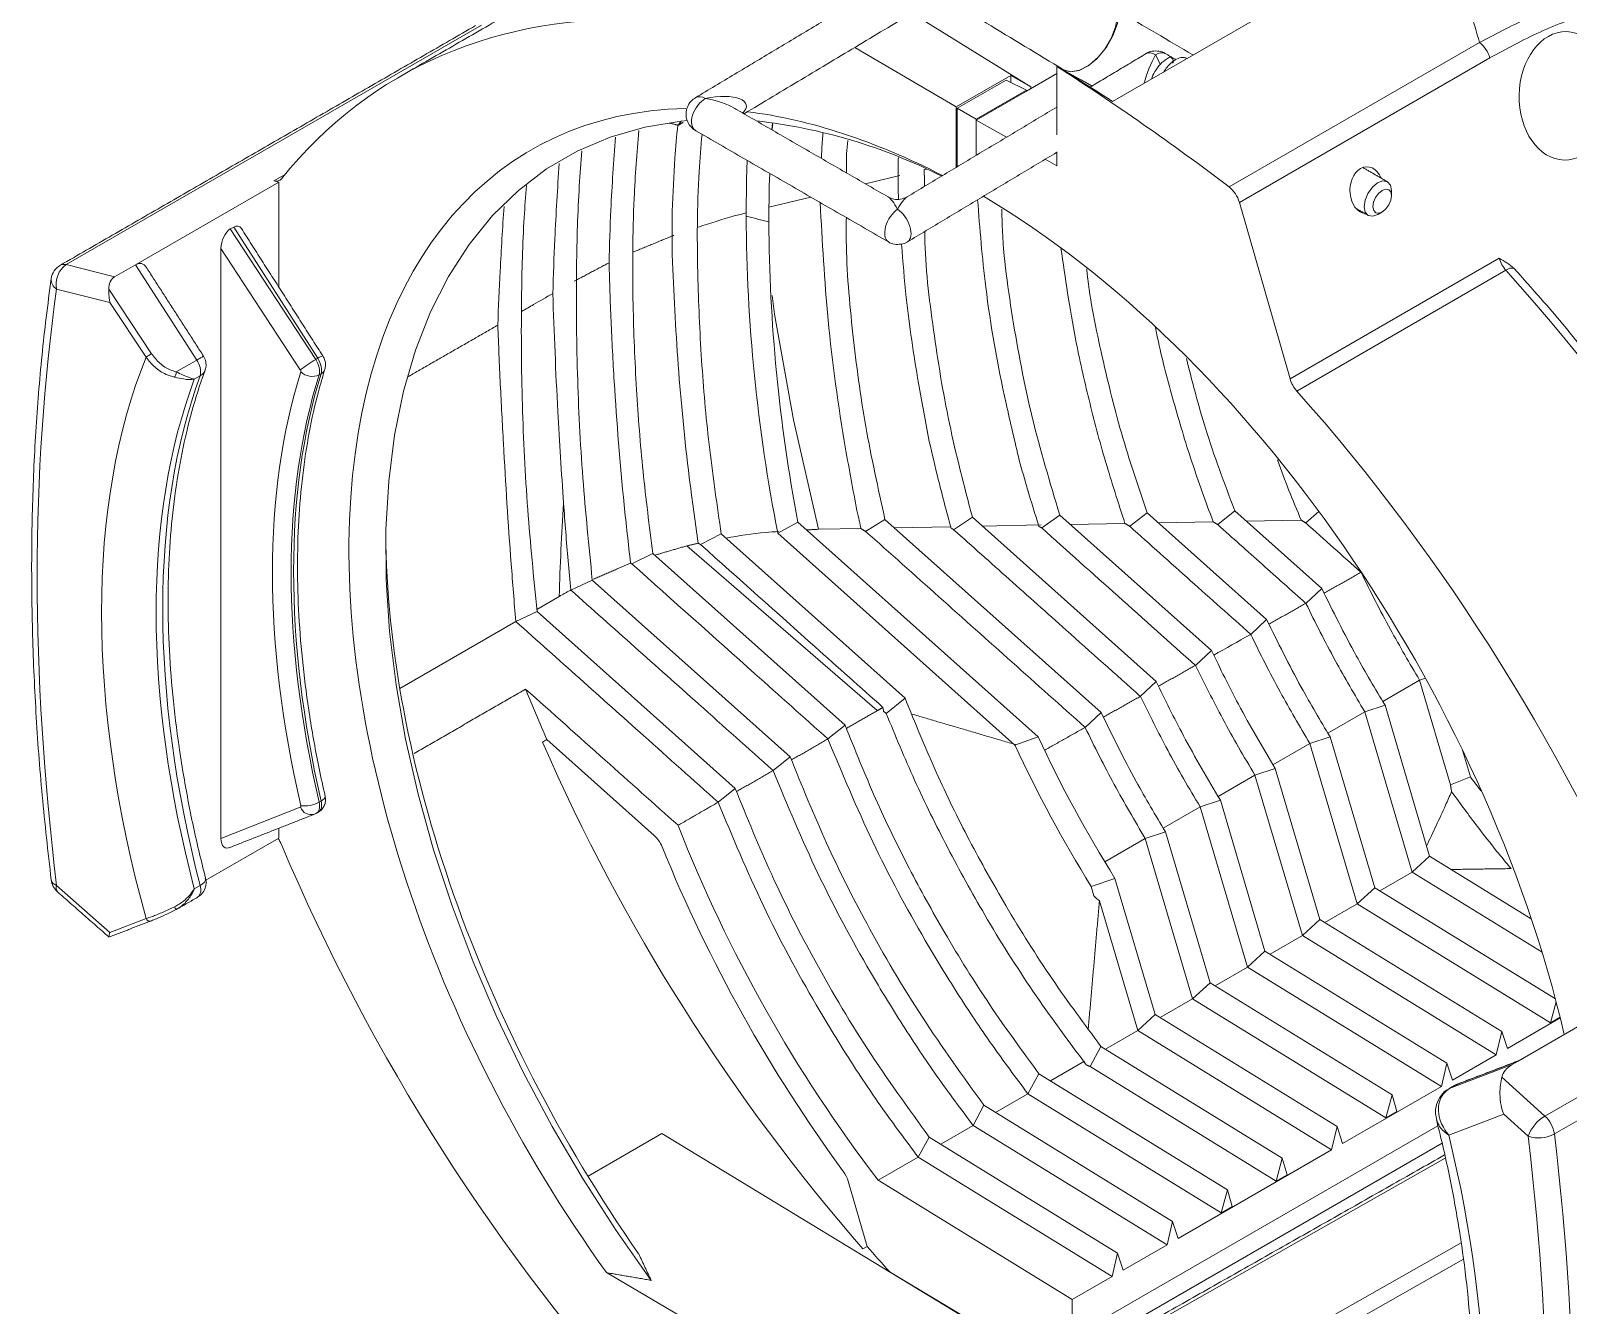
# Model space of a CAD drawing. Extents: x 12.1 to 108.7, y 1 to 80.4.
# Drawn here: x 65.773 to 70.726, y 56.999 to 61.106 of the extents above; entities that cross this region are included whole.
import ezdxf

# ---------------------------------------------------------------- set-up
doc = ezdxf.new("R2010")
doc.units = 0
doc.header["$MEASUREMENT"] = 0
doc.linetypes.add('SLD-Solid', pattern=[0])
doc.layers.add('OBJECT', color=7, linetype='CONTINUOUS')

msp = doc.modelspace()

# ---------------------------------------------------------------- linework, layer by layer
at = {"layer": 'OBJECT', "linetype": 'SLD-Solid', "lineweight": 15}
for p, q in [((70.0472, 61.3339), (69.258, 60.8783)), ((67.2248, 61.1244), (65.8872, 60.3523)), ((68.611, 61.1623), (68.995, 60.9248)), ((68.7546, 60.8609), (68.4281, 61.0526)), ((70.4401, 61.0682), (69.6336, 60.6026)), ((69.0785, 60.7703), (69.0785, 60.991)), ((69.0983, 60.9794), (69.0978, 60.9792)), ((69.1, 60.9802), (69.0985, 60.9793)), ((70.4733, 61.0189), (69.6665, 60.5531)), ((68.7546, 60.8609), (68.9302, 60.9622)), ((68.7574, 60.8561), (68.915, 60.9471)), ((68.915, 60.9471), (68.9809, 60.9142)), ((68.9302, 60.9622), (68.9302, 60.9395)), ((68.995, 60.9248), (68.9302, 60.9622)), ((69.0785, 60.968), (68.9809, 60.9116)), ((68.995, 60.9198), (68.995, 60.9248)), ((68.8188, 60.8207), (68.9809, 60.9142)), ((68.9809, 60.9116), (68.8188, 60.8181)), ((68.9809, 60.9142), (68.9809, 60.9116)), ((68.7546, 60.8609), (68.7546, 60.6661)), ((68.7574, 60.8561), (68.8188, 60.8207)), ((68.7574, 60.6677), (68.7574, 60.8561)), ((67.8679, 60.8147), (67.8584, 60.8014)), ((68.1625, 60.8096), (68.1608, 60.7864)), ((68.8188, 60.8181), (68.8188, 60.8207)), ((68.8188, 60.7045), (68.8188, 60.8181)), ((68.8188, 60.8181), (68.9162, 60.7629)), ((69.0411, 60.692), (69.0785, 60.6708)), ((69.0785, 60.6708), (69.0785, 60.7162)), ((66.5559, 60.6223), (66.5922, 60.6433)), ((68.4618, 60.6127), (68.5731, 60.6395)), ((68.6514, 60.6584), (68.6594, 60.6604)), ((66.1101, 60.3516), (66.572, 60.6182)), ((66.572, 60.6182), (66.5559, 60.6223)), ((66.572, 60.2801), (66.572, 60.6182)), ((68.151, 60.5376), (68.2855, 60.5701)), ((69.8298, 59.984), (69.6665, 60.5531)), ((66.4159, 60.4673), (66.4269, 60.4736)), ((66.4159, 60.4673), (66.6911, 60.0469)), ((66.6973, 60.0504), (66.4269, 60.4736)), ((66.3857, 60.4043), (66.3857, 58.5031)), ((66.6414, 60.0136), (66.3857, 60.4043)), ((65.8872, 60.3523), (66.0428, 60.3128)), ((66.0428, 60.3128), (66.1101, 60.3516)), ((66.3077, 60.0448), (66.1101, 60.3516)), ((69.8298, 59.984), (70.5034, 60.3729)), ((70.5251, 60.334), (69.8513, 59.9451)), ((66.0281, 60.2302), (65.8564, 60.2738)), ((66.0246, 60.2734), (66.1618, 60.0654)), ((66.1445, 60.0537), (66.0281, 60.2302)), ((66.3077, 60.0448), (66.2415, 60.0066)), ((66.6911, 60.0469), (66.6973, 60.0504)), ((66.3185, 59.9936), (66.2999, 59.9828)), ((66.3185, 59.9936), (66.3185, 59.9936)), ((66.7022, 59.9972), (66.7083, 60.0008)), ((68.746, 59.4982), (68.8062, 59.5381)), ((69.3986, 59.0089), (68.8062, 59.5381)), ((69.0296, 59.5037), (69.0877, 59.5453)), ((69.5763, 59.1089), (69.0877, 59.5453)), ((69.3696, 59.5523), (69.3132, 59.509)), ((69.3696, 59.5523), (69.7541, 59.2088)), ((69.6516, 59.5591), (69.5968, 59.5144)), ((69.6516, 59.5591), (69.9319, 59.3087)), ((69.9228, 59.5564), (69.8804, 59.5198)), ((67.9972, 59.4844), (67.931, 59.4501)), ((67.9972, 59.4844), (68.5893, 58.9552)), ((68.244, 59.5229), (68.1794, 59.4873)), ((68.1794, 59.4873), (68.9434, 58.8043)), ((68.244, 59.5229), (69.0183, 58.8308)), ((68.3104, 59.4996), (68.4496, 59.5022)), ((68.5247, 59.5308), (68.4624, 59.4928)), ((68.5247, 59.5308), (69.2209, 58.9088)), ((68.5544, 59.5042), (68.7363, 59.5077)), ((68.838, 59.5096), (69.0281, 59.5133)), ((69.1216, 59.515), (69.2978, 59.5184)), ((69.4052, 59.5204), (69.5817, 59.5238)), ((69.6888, 59.5258), (69.8655, 59.5292)), ((68.5001, 58.9151), (67.886, 59.4461)), ((67.7767, 59.4218), (67.7092, 59.3883)), ((67.7767, 59.4218), (68.3962, 58.8681)), ((67.5133, 59.3035), (67.5819, 59.3359)), ((68.2194, 58.7663), (67.5819, 59.3359)), ((70.0591, 59.3612), (70.0585, 59.3607)), ((70.0585, 59.3607), (70.0585, 59.3607)), ((69.9319, 59.3087), (69.8807, 59.2608)), ((67.4035, 59.2415), (67.4753, 59.283)), ((66.9618, 58.9866), (67.3354, 59.2023)), ((67.3355, 59.2025), (67.4041, 59.2348)), ((68.0425, 58.6644), (67.4041, 59.2348)), ((69.7541, 59.2088), (69.7029, 59.1609)), ((69.5251, 59.061), (69.5763, 59.1089)), ((69.3473, 58.9611), (69.3986, 59.0089)), ((70.2469, 59.0133), (70.1282, 58.9448)), ((70.2657, 59.0192), (70.2469, 59.0132)), ((70.3466, 58.676), (70.2469, 59.0132)), ((68.5893, 58.9552), (68.5287, 58.9063)), ((68.5204, 58.9136), (68.5287, 58.9063)), ((69.2209, 58.9088), (69.1696, 58.8609)), ((70.0701, 58.9113), (69.9514, 58.8427)), ((70.1355, 58.9322), (70.0702, 58.9111)), ((70.2229, 58.3946), (70.0702, 58.9111)), ((70.1355, 58.9322), (70.279, 58.4465)), ((68.3962, 58.8681), (68.3409, 58.8239)), ((69.1695, 58.8611), (69.1696, 58.8609)), ((67.4354, 58.8217), (67.4216, 58.8138)), ((67.7816, 58.5124), (67.4354, 58.8217)), ((69.0183, 58.8308), (68.9434, 58.8043)), ((69.8934, 58.8092), (69.7747, 58.7407)), ((69.9587, 58.8301), (69.8934, 58.8091)), ((70.0461, 58.2925), (69.8934, 58.8091)), ((69.9587, 58.8301), (70.1023, 58.3445)), ((68.1641, 58.7221), (68.2194, 58.7663)), ((70.385, 58.7879), (70.4104, 58.7021)), ((69.7167, 58.7072), (69.5979, 58.6387)), ((69.7819, 58.7281), (69.7167, 58.7071)), ((69.8694, 58.1905), (69.7167, 58.7071)), ((69.9255, 58.2424), (69.7819, 58.7281)), ((70.4104, 58.7021), (70.3466, 58.676)), ((67.9871, 58.6201), (68.0425, 58.6644)), ((66.3857, 58.5031), (66.6414, 58.6037)), ((66.7022, 58.62), (66.7083, 58.6236)), ((69.5399, 58.6051), (69.4211, 58.5366)), ((69.6051, 58.626), (69.5399, 58.605)), ((69.6926, 58.0884), (69.5399, 58.605)), ((69.7487, 58.1404), (69.6051, 58.626)), ((66.6911, 58.5832), (66.6873, 58.5813)), ((66.337, 58.3686), (66.572, 58.5043)), ((66.572, 58.5043), (66.572, 58.536)), ((69.363, 58.5031), (69.2327, 58.4278)), ((69.4284, 58.524), (69.3631, 58.5029)), ((69.5158, 57.9864), (69.3631, 58.5029)), ((69.4284, 58.524), (69.5719, 58.0383)), ((70.279, 58.4465), (70.2229, 58.3946)), ((70.279, 58.4465), (70.6067, 58.2446)), ((70.2229, 58.3946), (70.1186, 58.3344)), ((70.6413, 58.1368), (70.2229, 58.3946)), ((65.8564, 58.3519), (66.0281, 58.2006)), ((66.3185, 58.3511), (66.2999, 58.3404)), ((66.3185, 58.3511), (66.3185, 58.3511)), ((69.2657, 58.3743), (69.1889, 58.3485)), ((69.1979, 58.318), (69.1889, 58.3485)), ((69.3952, 57.9363), (69.2657, 58.3743)), ((70.1023, 58.3445), (70.0461, 58.2925)), ((70.1023, 58.3445), (70.6845, 57.9858)), ((71.9881, 58.3807), (70.6505, 57.6085)), ((69.339, 57.8843), (69.2156, 58.3017)), ((72.0188, 58.3229), (70.6813, 57.5508)), ((70.0461, 58.2925), (69.9418, 58.2323)), ((70.6688, 57.9089), (70.0461, 58.2925)), ((66.0281, 58.2006), (66.1445, 58.2451)), ((66.1604, 58.2372), (66.1618, 58.2379)), ((69.8694, 58.1905), (69.9255, 58.2424)), ((69.9255, 58.2424), (70.5116, 57.8813)), ((69.8694, 58.1905), (69.7651, 58.1303)), ((69.8694, 58.1905), (70.494, 57.8057)), ((69.6926, 58.0884), (69.7487, 58.1404)), ((69.7487, 58.1404), (70.3349, 57.7792)), ((69.6926, 58.0884), (69.5883, 58.0282)), ((69.6926, 58.0884), (70.3172, 57.7036)), ((70.5649, 57.7859), (71.0268, 58.0526)), ((69.5719, 58.0383), (69.5158, 57.9864)), ((69.5719, 58.0383), (70.1581, 57.6772)), ((69.5158, 57.9864), (69.4115, 57.9262)), ((70.1384, 57.6027), (69.5158, 57.9864)), ((70.6868, 57.9771), (70.6688, 57.9089)), ((69.339, 57.8843), (69.3952, 57.9363)), ((69.3952, 57.9363), (69.9813, 57.5751)), ((70.5296, 57.8263), (70.7002, 57.9248)), ((70.6688, 57.9089), (70.6997, 57.9267)), ((69.339, 57.8843), (69.2347, 57.8241)), ((69.339, 57.8843), (69.9635, 57.4995)), ((70.494, 57.8057), (70.5116, 57.8813)), ((70.5116, 57.8813), (70.5296, 57.8263)), ((69.2206, 57.8328), (69.1858, 57.7678)), ((69.2206, 57.8328), (69.8045, 57.4731)), ((70.3528, 57.7242), (70.494, 57.8057)), ((69.058, 57.7221), (69.168, 57.7856)), ((69.785, 57.3987), (69.1858, 57.7678)), ((70.3172, 57.7036), (70.3349, 57.7792)), ((70.3349, 57.7792), (70.3528, 57.7242)), ((70.3454, 57.6986), (70.543, 57.7733)), ((70.5649, 57.7859), (70.3639, 57.7092)), ((70.543, 57.7733), (70.5649, 57.7859)), ((69.0205, 57.7451), (68.9853, 57.6803)), ((69.0205, 57.7451), (69.6278, 57.3711)), ((69.9991, 57.52), (70.3172, 57.7036)), ((70.3639, 57.7092), (70.3454, 57.6986)), ((70.3639, 57.7092), (70.3614, 57.7081)), ((70.3616, 57.7082), (70.364, 57.7093)), ((70.5123, 57.7338), (70.6505, 57.6085)), ((68.8812, 57.62), (68.9854, 57.6802)), ((68.9853, 57.6803), (68.9854, 57.6802)), ((69.6081, 57.2966), (68.9854, 57.6802)), ((70.1581, 57.6772), (70.1384, 57.6027)), ((70.174, 57.6232), (70.1581, 57.6772)), ((70.343, 57.6974), (70.3454, 57.6986)), ((68.8087, 57.5784), (68.8437, 57.6431)), ((68.8437, 57.6431), (69.451, 57.269)), ((70.1384, 57.6027), (70.174, 57.6232)), ((70.5181, 57.6145), (70.3406, 57.5474)), ((70.5965, 57.5434), (70.5181, 57.6145)), ((68.7044, 57.518), (68.8088, 57.5782)), ((68.8087, 57.5784), (68.8088, 57.5782)), ((68.8088, 57.5782), (69.4334, 57.1934)), ((70.3059, 57.5772), (69.1275, 56.8969)), ((69.9635, 57.4995), (69.9813, 57.5751)), ((69.9813, 57.5751), (69.9991, 57.52)), ((67.8063, 57.5519), (67.5682, 57.4145)), ((68.8592, 56.9119), (67.8063, 57.5519)), ((68.6318, 57.4763), (68.667, 57.541)), ((68.667, 57.541), (69.2742, 57.1669)), ((70.3194, 57.5213), (69.0123, 56.7668)), ((68.5029, 57.4017), (68.6319, 57.4761)), ((68.6318, 57.4763), (68.6319, 57.4761)), ((68.6319, 57.4761), (69.2565, 57.0913)), ((68.9328, 56.6808), (70.3297, 57.4733)), ((69.4689, 57.2139), (69.9635, 57.4995)), ((69.8045, 57.4731), (69.785, 57.3987)), ((69.8205, 57.4192), (69.8045, 57.4731)), ((69.785, 57.3987), (69.8205, 57.4192)), ((68.4671, 57.1885), (68.4063, 57.3983)), ((69.1275, 57.0169), (68.5029, 57.4017)), ((69.6278, 57.3711), (69.6081, 57.2966)), ((69.6436, 57.3171), (69.6278, 57.3711)), ((69.6081, 57.2966), (69.6436, 57.3171)), ((69.4334, 57.1934), (69.451, 57.269)), ((69.451, 57.269), (69.4689, 57.2139)), ((68.4533, 57.1805), (68.4671, 57.1885)), ((68.9368, 56.381), (70.3809, 57.2003)), ((69.2565, 57.0913), (69.2742, 57.1669)), ((69.2742, 57.1669), (69.292, 57.1118)), ((69.292, 57.1118), (69.4334, 57.1934)), ((68.9618, 56.3383), (70.3879, 57.1473)), ((68.403, 56.6486), (67.6275, 57.104)), ((68.5411, 57.1053), (68.5412, 57.1053)), ((68.8801, 56.9029), (68.5412, 57.1053)), ((69.1275, 57.0169), (69.2565, 57.0913)), ((69.1275, 56.8969), (69.1275, 57.0169))]:
    msp.add_line(p, q, dxfattribs=at)
at = {"layer": 'OBJECT', "linetype": 'SLD-Solid', "lineweight": 15, "flags": 128}
for points in [[(69.2796, 61.1672), (69.2733, 61.1293), (69.2591, 61.0902), (69.238, 61.0529), (69.2116, 61.0204), (69.1822, 60.9951), (69.1519, 60.9792), (69.1232, 60.9738), (69.0983, 60.9794)], [(69.2745, 61.1548), (69.2677, 61.1185), (69.2534, 61.0814), (69.2327, 61.0463), (69.2073, 61.0159), (69.1791, 60.9927), (69.1504, 60.9784), (69.1233, 60.9741), (69.1, 60.9802)], [(69.441, 61.0207), (69.4434, 61.0211), (69.4463, 61.0201)], [(69.4463, 61.0201), (69.4492, 61.0177), (69.4516, 61.0142), (69.4531, 61.0102), (69.4536, 61.0064), (69.453, 61.0032), (69.4512, 61.0012), (69.4511, 61.0011)], [(67.7716, 57.0791), (67.6588, 57.2393), (67.5522, 57.405), (67.4523, 57.5754), (67.3597, 57.7496), (67.2748, 57.9267), (67.1981, 58.1058), (67.13, 58.2859), (67.0708, 58.4662), (67.0209, 58.6456), (66.9804, 58.8233), (66.9497, 58.9984), (66.9288, 59.1699), (66.9178, 59.337), (66.9169, 59.4988), (66.9261, 59.6545), (66.9451, 59.8033), (66.9741, 59.9443), (67.0128, 60.0769), (67.0611, 60.2004), (67.1186, 60.3142), (67.1851, 60.4176), (67.2603, 60.5102), (67.3437, 60.5914), (67.4349, 60.6608), (67.5335, 60.7181), (67.639, 60.763), (67.7507, 60.7953), (67.8682, 60.8147), (67.8884, 60.8167)], [(68.081, 60.6882), (68.079, 60.6288), (68.0774, 60.5083)], [(68.1535, 60.6463), (68.1522, 60.6048), (68.1508, 60.4904)], [(70.1125, 60.514), (70.0964, 60.5082), (70.0818, 60.5106), (70.072, 60.5212), (70.0683, 60.5386), (70.0713, 60.5599), (70.0806, 60.582), (70.0948, 60.6016), (70.1116, 60.6156), (70.1286, 60.6219), (70.1431, 60.6195), (70.153, 60.6088), (70.1567, 60.5915), (70.1567, 60.5915)], [(70.1567, 60.5749), (70.1542, 60.5867), (70.1475, 60.5939), (70.1376, 60.5955), (70.1261, 60.5912), (70.1146, 60.5817), (70.105, 60.5684), (70.0987, 60.5534), (70.0966, 60.5389), (70.0991, 60.5271), (70.1058, 60.5198), (70.1157, 60.5182), (70.1272, 60.5225), (70.1387, 60.532), (70.1483, 60.5453), (70.1546, 60.5604), (70.1567, 60.5749)], [(68.1611, 60.2531), (68.1688, 60.1932), (68.23, 59.8519), (68.3104, 59.4996), (68.3104, 59.4996), (68.3104, 59.4996)], [(66.7212, 58.6396), (66.7213, 58.6378), (66.7203, 58.6343), (66.7177, 58.6307), (66.7137, 58.6271), (66.7083, 58.6236)]]:
    msp.add_lwpolyline(points, dxfattribs=at)
at = {"layer": 'OBJECT', "linetype": 'SLD-Solid', "lineweight": 15}
for centre, radius, start, end in [((70.3799, 60.9919), 0.0972, 16.1094, 51.7391), ((67.9179, 59.0777), 1.7484, 63.1576, 83.6755), ((73.5331, 60.5372), 5.4557, 180.3036, 191.0957), ((73.4941, 60.5169), 5.3434, 180.2838, 190.7207), ((65.8984, 60.2985), 0.06, 119.9973, 171.9501), ((65.931, 60.2898), 0.0763, 124.991, 192.0595), ((65.8799, 60.329), 0.0244, 72.5589, 118.126), ((70.6002, 60.4015), 0.101, 196.5074, 221.9695), ((70.5439, 60.3133), 0.028, 73.8549, 132.1945), ((65.6399, 55.9474), 6.5656, 22.5811, 41.9217), ((65.8745, 60.3044), 0.0356, 175.9769, 239.3487), ((66.2454, 59.9233), 0.1649, 120.4661, 127.7243), ((66.2578, 60.0075), 0.0623, 347.035, 36.7347), ((66.2579, 60.0077), 0.0622, 346.8698, 36.6735), ((66.948, 59.6101), 0.5067, 120.4632, 127.231), ((66.7249, 60.0116), 0.0477, 103.2331, 125.3887), ((66.2087, 60.0075), 0.0328, 326.6431, 358.4258), ((66.6795, 60.0457), 0.0535, 226.9074, 295.0985), ((66.6966, 60.0228), 0.025, 298.1242, 342.1709), ((73.1236, 61.3077), 6.2077, 201.97892, 203.60741), ((73.276, 61.3694), 6.3879, 203.58256, 220.97662), ((72.8568, 60.6177), 4.3131, 204.8617, 211.7439), ((72.7849, 60.5762), 4.1513, 204.8623, 212.0334), ((66.6767, 58.6178), 0.038, 201.8991, 286.2307), ((66.6559, 58.7023), 0.0944, 262.1234, 299.3443), ((72.242, 60.2623), 4.7079, 201.3881, 217.4187), ((67.7147, 58.4394), 0.0991, 21.9124, 47.4839), ((72.3751, 60.3391), 4.9337, 202.1829, 216.1422), ((65.8984, 58.3766), 0.06, 186.9485, 228.6305), ((65.8622, 58.3752), 0.024, 194.0964, 256.0587), ((65.8736, 58.3436), 0.0191, 154.3961, 219.0731), ((66.2892, 58.3379), 0.0322, 310.6768, 24.3109), ((66.2893, 58.3378), 0.0321, 310.9483, 24.4616), ((66.2584, 58.2909), 0.0238, 200.8827, 224.8936), ((66.1568, 58.25), 0.0132, 201.6822, 285.7219), ((70.7132, 57.5016), 0.1239, 120.3654, 160.2565), ((70.5852, 57.5367), 0.0971, 8.3442, 47.735), ((70.6304, 57.6449), 0.107, 251.5106, 298.3589), ((68.3095, 57.3696), 0.101, 16.5069, 36.253), ((72.814, 60.9891), 5.7741, 221.16434, 222.26974)]:
    msp.add_arc(centre, radius, start, end, dxfattribs=at)
for centre, major_axis, ratio, start_param, end_param in [((68.9162, 57.6121), (-1.9629, 3.3411), 0.582398, 5.921776, 6.499905), ((69.3969, 60.9781), (0.0371, 0.0921), 0.224185, 1.08246, 2.120853), ((69.3969, 60.9781), (-0.0303, 0.0547), 0.542723, 5.506597, 6.30129), ((69.3969, 60.9781), (0.0294, 0.0552), 0.554289, 6.264355, 7.068783), ((69.3969, 60.9781), (-0.0377, 0.0913), 0.213046, 4.834221, 5.208487), ((68.8188, 54.6182), (-3.9477, 6.9583), 0.572321, 5.356349, 5.455829), ((68.812, 54.6143), (-4.1061, 6.8666), 0.587369, 5.411254, 5.442505), ((67.9475, 60.8374), (0.0332, 0.053), 0.599513, 0.826455, 3.16362), ((67.9475, 60.8374), (-0.0341, 0.0524), 0.58884, 5.467278, 6.261971), ((67.9475, 60.8374), (0.1303, 0.0303), 0.370476, 5.778246, 7.774436), ((67.9475, 60.8374), (0.1304, -0.0277), 0.370794, 0.851523, 1.655951), ((68.8015, 58.2965), (-1.4229, 2.4218), 0.582398, 5.969672, 8.008913), ((67.9475, 60.8374), (0.1304, -0.0277), 0.370794, 0.783711, 0.851523), ((68.8015, 58.2965), (-1.4229, 2.4218), 0.582398, 5.539021, 5.860792), ((70.0766, 60.5922), (0.0013, 0.0754), 0.717295, 5.264624, 6.690438), ((66.5446, 60.676), (-0.0304, 0.0517), 0.582398, 2.619033, 3.358312), ((70.0766, 60.5922), (0.0013, 0.0754), 0.717295, 0.407253, 3.052313), ((69.6274, 60.5577), (-0.0296, 0.0522), 0.572321, 4.313674, 5.356349), ((68.5662, 60.4802), (0.0294, 0.0552), 0.554289, 0.785598, 3.116975), ((68.5662, 60.4802), (-0.0377, 0.0913), 0.213046, 5.208487, 6.012915), ((68.5662, 60.4802), (0.0371, 0.0921), 0.224185, 0.287767, 1.08246), ((68.5662, 60.4802), (-0.0303, 0.0547), 0.542723, 3.163336, 5.506597), ((68.8359, 58.2826), (-1.3861, 2.443), 0.572321, 4.237634, 5.4991), ((66.4267, 60.4277), (0.0157, 0.0484), 0.53733, 5.86694, 6.820817), ((66.4161, 60.4216), (0.0154, 0.0483), 0.542662, 0.538385, 2.103572), ((66.1099, 60.2878), (0.0221, 0.0673), 0.538616, 5.871201, 6.824848), ((66.083, 60.2517), (-0.043, 0.0592), 0.667391, 6.213109, 7.065583), ((71.4573, 56.1355), (-4.0221, 6.8461), 0.582398, 0.632268, 0.92981), ((68.2479, 57.9561), (-1.5957, 2.716), 0.582398, 0.421772, 1.140306), ((66.6683, 60.0287), (-0.025, 0.0433), 0.578087, 3.628758, 4.799124), ((66.6746, 60.0323), (-0.025, 0.0433), 0.576676, 3.62998, 4.800346), ((68.3355, 58.0076), (-1.5332, 2.6078), 0.582604, 0.441922, 1.119783), ((68.3179, 57.9974), (-1.4923, 2.6313), 0.57222, 0.45092, 1.128781), ((68.6328, 58.1789), (-1.4781, 2.516), 0.582398, 0.483337, 1.078741), ((68.6629, 58.1966), (-1.4566, 2.4787), 0.582473, 0.48327, 1.078673), ((68.6346, 58.1803), (-1.4184, 2.5008), 0.572245, 0.492128, 1.087532), ((66.6382, 60.011), (-0.00355, 0.00604), 0.582398, 3.62493, 4.795297), ((69.8688, 59.9794), (-0.0296, 0.0522), 0.572321, 1.172082, 1.932216), ((68.7231, 57.7296), (-1.9122, 3.3704), 0.572321, 4.495679, 5.073809), ((68.8859, 58.3452), (-1.3865, 2.4437), 0.572321, 0.796801, 1.734068), ((70.6322, 59.3335), (-0.5803, 2.7454), 0.767301, 1.557271, 1.561546), ((66.6382, 58.6099), (-0.00355, 0.00604), 0.582398, 3.049967, 4.220334), ((66.6683, 58.6276), (-0.025, 0.0433), 0.578087, 3.053795, 4.224162), ((66.6746, 58.6312), (-0.025, 0.0433), 0.576676, 3.055017, 4.225383), ((66.4161, 58.5209), (0.0157, 0.0484), 0.53733, 2.114037, 3.679224), ((66.5446, 58.4776), (-0.0304, 0.0517), 0.582398, 4.486951, 4.865939), ((68.9162, 58.8507), (-1.9629, 3.3411), 0.582398, 1.345359, 1.923488), ((70.3294, 59.4347), (1.5511, -1.226), 0.801975, 4.613484, 4.625636), ((70.6467, 57.68), (0.1294, -0.0671), 0.637062, 2.755064, 3.295052), ((68.2464, 57.9631), (-1.5544, 2.7398), 0.572321, 3.60908, 4.25364), ((65.0926, 59.8158), (-3.9181, 6.9061), 0.572321, 3.782589, 4.080131), ((65.1353, 59.8401), (-3.9481, 6.9581), 0.572359, 3.782557, 4.080099)]:
    msp.add_ellipse(centre, major_axis=major_axis, ratio=ratio, start_param=start_param, end_param=end_param, dxfattribs=at)
msp.add_ellipse((70.7161, 60.8963), major_axis=(0.0037, 0.2069), ratio=0.717295, dxfattribs=at)
for points, knots in [([(70.4401, 61.0682), (70.4207, 61.1347), (70.3839, 61.2602), (70.2954, 61.4355), (70.1907, 61.5769), (70.0703, 61.6907), (69.9812, 61.7536), (69.9292, 61.7841), (69.9228, 61.7878)], [0, 0, 0, 0, 0.240479, 0.454731, 0.672309, 0.824146, 0.978337, 1, 1, 1, 1]), ([(68.7058, 61.2191), (68.7543, 61.1897), (68.8857, 61.1101), (69.0171, 61.0305), (69.1, 60.9802)], [0, 0, 0, 0, 0.368954, 1, 1, 1, 1]), ([(70.4401, 61.0682), (70.4951, 61.0972), (70.6054, 61.1553), (70.771, 61.2153), (70.929, 61.2507), (71.0781, 61.2645), (71.1733, 61.2556), (71.2212, 61.251)], [0, 0, 0, 0, 0.218089, 0.438109, 0.636555, 0.817195, 1, 1, 1, 1]), ([(71.2298, 61.2034), (71.1592, 61.2081), (71.0159, 61.2176), (70.8156, 61.1734), (70.6337, 61.1059), (70.527, 61.048), (70.4733, 61.0189)], [0, 0, 0, 0, 0.2762007, 0.5603853, 0.779105, 1, 1, 1, 1]), ([(69.5175, 61.028), (69.5172, 61.0282), (69.4379, 61.0746), (69.3586, 61.121), (69.2796, 61.1672)], [0, 0, 0, 0, 0.003938, 1, 1, 1, 1]), ([(69.4274, 61.0327), (69.4273, 61.0327), (69.4219, 61.0373), (69.4071, 61.0411), (69.3864, 61.0411), (69.3718, 61.0369), (69.3662, 61.0325), (69.3658, 61.0321)], [0, 0, 0, 0, 0.0039132, 0.3300546, 0.6662652, 0.9756246, 1, 1, 1, 1]), ([(69.441, 61.0207), (69.4327, 61.0155), (69.417, 61.0056), (69.398, 60.9817), (69.387, 60.9629), (69.384, 60.9526), (69.3834, 60.9506)], [0, 0, 0, 0, 0.344691, 0.656108, 0.935048, 1, 1, 1, 1]), ([(69.4983, 61.017), (69.4951, 61.0181), (69.4864, 61.0212), (69.4693, 61.018), (69.453, 61.0085), (69.4393, 60.9959), (69.4292, 60.9839), (69.424, 60.9748), (69.422, 60.9714)], [0, 0, 0, 0, 0.134674, 0.372907, 0.587329, 0.734696, 0.902015, 1, 1, 1, 1]), ([(67.9146, 60.8896), (67.9121, 60.8884), (67.9033, 60.8839), (67.8922, 60.8701), (67.8838, 60.85), (67.8834, 60.8276), (67.8904, 60.8078), (67.9016, 60.7929), (67.9109, 60.787), (67.915, 60.7845)], [0, 0, 0, 0, 0.06702, 0.23064, 0.400902, 0.573291, 0.741488, 0.888446, 1, 1, 1, 1]), ([(67.7314, 60.7841), (67.7258, 60.7119), (67.7117, 60.5301), (67.7106, 60.2508), (67.7223, 59.9558), (67.7431, 59.6884), (67.7656, 59.51), (67.7767, 59.4218)], [0, 0, 0, 0, 0.169212, 0.426457, 0.625538, 0.814838, 1, 1, 1, 1]), ([(67.8397, 60.5243), (67.8418, 60.5818), (67.8452, 60.6761), (67.8538, 60.7665), (67.8571, 60.8018)], [0, 0, 0, 0, 0.609271, 1, 1, 1, 1]), ([(67.9354, 60.7722), (67.932, 60.7327), (67.919, 60.5824), (67.9193, 60.3328), (67.9328, 60.0321), (67.9574, 59.7583), (67.9841, 59.5751), (67.9972, 59.4844)], [0, 0, 0, 0, 0.099432, 0.377812, 0.593341, 0.79878, 1, 1, 1, 1]), ([(68.3201, 60.6945), (68.3208, 60.7147), (68.3218, 60.7431), (68.3244, 60.7703), (68.3252, 60.7781)], [0, 0, 0, 0, 0.7127493, 1, 1, 1, 1]), ([(67.6358, 60.3583), (67.6374, 60.4155), (67.6413, 60.5532), (67.6511, 60.686), (67.6568, 60.7636)], [0, 0, 0, 0, 0.4158947, 1, 1, 1, 1]), ([(68.4047, 60.7519), (68.4033, 60.7379), (68.3999, 60.7046), (68.4005, 60.6687), (68.4009, 60.6478)], [0, 0, 0, 0, 0.4185467, 1, 1, 1, 1]), ([(67.4546, 60.2592), (67.4566, 60.318), (67.4615, 60.4598), (67.4701, 60.5979), (67.4752, 60.6787)], [0, 0, 0, 0, 0.414812, 1, 1, 1, 1]), ([(67.5819, 59.3359), (67.5709, 59.4458), (67.5483, 59.6709), (67.5317, 60.008), (67.5292, 60.3216), (67.536, 60.5598), (67.5451, 60.6818), (67.5479, 60.7193)], [0, 0, 0, 0, 0.228977, 0.468692, 0.719715, 0.913934, 1, 1, 1, 1]), ([(68.5683, 60.5633), (68.5675, 60.592), (68.5663, 60.6375), (68.5674, 60.6817), (68.5678, 60.698)], [0, 0, 0, 0, 0.631221, 1, 1, 1, 1]), ([(67.4041, 59.2348), (67.3931, 59.3447), (67.3707, 59.5696), (67.3542, 59.9066), (67.3519, 60.2199), (67.3584, 60.4546), (67.3672, 60.5733), (67.3697, 60.6075)], [0, 0, 0, 0, 0.230778, 0.472355, 0.725242, 0.920895, 1, 1, 1, 1]), ([(67.2774, 60.1573), (67.2798, 60.2156), (67.2852, 60.3447), (67.2931, 60.4707), (67.2975, 60.54)], [0, 0, 0, 0, 0.451088, 1, 1, 1, 1]), ([(67.8397, 60.5243), (67.8394, 60.4938), (67.8389, 60.4393), (67.8396, 60.384), (67.8399, 60.3597)], [0, 0, 0, 0, 0.55995, 1, 1, 1, 1]), ([(68.4344, 59.5597), (68.4219, 59.626), (68.3826, 59.8338), (68.3368, 60.1699), (68.3228, 60.4273), (68.316, 60.5525)], [0, 0, 0, 0, 0.194027, 0.607814, 1, 1, 1, 1]), ([(68.5941, 60.57), (68.5878, 60.5673), (68.5748, 60.5616), (68.5539, 60.562), (68.5419, 60.5674), (68.5365, 60.5699)], [0, 0, 0, 0, 0.343734, 0.705263, 1, 1, 1, 1]), ([(68.9573, 59.722), (68.9428, 59.7831), (68.8981, 59.9717), (68.8468, 60.2559), (68.8304, 60.4682), (68.8231, 60.5614)], [0, 0, 0, 0, 0.2116752, 0.6541674, 1, 1, 1, 1]), ([(69.0877, 59.5453), (69.0561, 59.6507), (68.9917, 59.8655), (68.933, 60.1841), (68.9019, 60.4092), (68.9015, 60.5206), (68.9014, 60.5316)], [0, 0, 0, 0, 0.310986, 0.633668, 0.963711, 1, 1, 1, 1]), ([(68.0776, 60.5191), (68.0648, 60.5158), (68.0121, 60.5023), (67.962, 60.4858), (67.9241, 60.4732)], [0, 0, 0, 0, 0.242241, 1, 1, 1, 1]), ([(68.0774, 60.5083), (68.0836, 60.5068), (68.0927, 60.5046), (68.1049, 60.5016), (68.1141, 60.4994), (68.1233, 60.4971), (68.1324, 60.4949), (68.1416, 60.4927), (68.1477, 60.4912), (68.1508, 60.4904)], [0, 0, 0, 0, 0.25, 0.375, 0.5, 0.625, 0.75, 0.875, 1, 1, 1, 1]), ([(68.4003, 60.5038), (68.4001, 60.4792), (68.3987, 60.3585), (68.4188, 60.1333), (68.4582, 59.8335), (68.5027, 59.6311), (68.5247, 59.5308)], [0, 0, 0, 0, 0.081318, 0.397765, 0.701505, 1, 1, 1, 1]), ([(68.5357, 60.4257), (68.5358, 60.4257), (68.5412, 60.4211), (68.556, 60.4173), (68.5767, 60.4173), (68.5912, 60.4215), (68.5969, 60.4259), (68.5973, 60.4263)], [0, 0, 0, 0, 0.003913, 0.330055, 0.666265, 0.975625, 1, 1, 1, 1]), ([(68.8062, 59.5381), (68.7798, 59.6394), (68.7268, 59.8435), (68.6787, 60.145), (68.6536, 60.352), (68.653, 60.4536), (68.653, 60.4594)], [0, 0, 0, 0, 0.320272, 0.644557, 0.979689, 1, 1, 1, 1]), ([(68.6676, 59.7829), (68.6557, 59.8454), (68.6258, 60.0019), (68.5946, 60.2152), (68.5826, 60.3615), (68.578, 60.4186)], [0, 0, 0, 0, 0.288399, 0.722171, 1, 1, 1, 1]), ([(69.2978, 59.5184), (69.2763, 59.5848), (69.2331, 59.7179), (69.181, 59.9165), (69.1285, 60.1482), (69.1054, 60.3091), (69.0914, 60.4064)], [0, 0, 0, 0, 0.220471, 0.441437, 0.662407, 1, 1, 1, 1]), ([(67.7052, 59.3905), (67.6981, 59.4531), (67.6758, 59.6506), (67.6556, 59.9112), (67.6415, 60.1698), (67.6377, 60.2962), (67.6358, 60.3583)], [0, 0, 0, 0, 0.18964, 0.597591, 0.802099, 1, 1, 1, 1]), ([(67.9227, 59.4562), (67.914, 59.5188), (67.8881, 59.7042), (67.8572, 60.0081), (67.8457, 60.2424), (67.8399, 60.3597)], [0, 0, 0, 0, 0.203155, 0.600857, 1, 1, 1, 1]), ([(69.1744, 60.3382), (69.1745, 60.3381), (69.1825, 60.2519), (69.2189, 60.0749), (69.2812, 59.8125), (69.3404, 59.6384), (69.3696, 59.5523)], [0, 0, 0, 0, 0.000675, 0.345421, 0.676365, 1, 1, 1, 1]), ([(70.5034, 60.3729), (70.5034, 60.3728), (70.5204, 60.3641), (70.5361, 60.3521), (70.5517, 60.3402)], [0, 0, 0, 0, 0.004156, 1, 1, 1, 1]), ([(71.7217, 58.4861), (71.7069, 58.5211), (71.6641, 58.6225), (71.5875, 58.7892), (71.49, 58.985), (71.3856, 59.178), (71.2749, 59.3676), (71.1581, 59.5533), (71.0357, 59.7343), (70.9081, 59.9101), (70.7755, 60.0801), (70.6563, 60.2231), (70.5807, 60.3077), (70.552, 60.3399)], [0, 0, 0, 0, 0.05196, 0.1505734, 0.2491892, 0.3478006, 0.4464106, 0.5450219, 0.6436365, 0.7422573, 0.8408873, 0.9395292, 1, 1, 1, 1]), ([(65.839, 60.3069), (65.8334, 60.2651), (65.8171, 60.144), (65.7968, 59.9388), (65.7812, 59.6896), (65.7747, 59.4348), (65.777, 59.175), (65.7884, 58.9105), (65.808, 58.6422), (65.8286, 58.4602), (65.8389, 58.3693)], [0, 0, 0, 0, 0.070019, 0.202903, 0.335796, 0.468696, 0.601597, 0.734495, 0.867387, 1, 1, 1, 1]), ([(66.0246, 60.2734), (66.0247, 60.2686), (66.0247, 60.2586), (66.0253, 60.2437), (66.027, 60.2344), (66.0281, 60.2303), (66.0281, 60.2302)], [0, 0, 0, 0, 0.341189, 0.698271, 0.991846, 1, 1, 1, 1]), ([(67.3543, 60.2015), (67.367, 60.2089), (67.4005, 60.2281), (67.4339, 60.2473), (67.4546, 60.2592)], [0, 0, 0, 0, 0.38157, 1, 1, 1, 1]), ([(67.4893, 59.5833), (67.4827, 59.6822), (67.4675, 59.9104), (67.4593, 60.133), (67.4546, 60.2592)], [0, 0, 0, 0, 0.433155, 1, 1, 1, 1]), ([(67.3355, 59.2025), (67.3304, 59.2645), (67.3145, 59.4575), (67.2988, 59.7125), (67.2853, 59.9678), (67.28, 60.0942), (67.2774, 60.1573)], [0, 0, 0, 0, 0.191654, 0.595619, 0.797785, 1, 1, 1, 1]), ([(69.5817, 59.5238), (69.5581, 59.5883), (69.511, 59.7174), (69.4536, 59.911), (69.4151, 60.0555), (69.3991, 60.1343), (69.3959, 60.1498)], [0, 0, 0, 0, 0.307531, 0.615846, 0.924166, 1, 1, 1, 1]), ([(66.2361, 59.9895), (66.227, 59.9922), (66.2046, 59.9988), (66.1715, 60.0204), (66.1533, 60.0428), (66.1445, 60.0537)], [0, 0, 0, 0, 0.259526, 0.640095, 1, 1, 1, 1]), ([(66.1618, 60.0654), (66.1703, 60.0546), (66.1872, 60.0329), (66.2166, 60.0142), (66.2351, 60.0085), (66.2415, 60.0066)], [0, 0, 0, 0, 0.395442, 0.791242, 1, 1, 1, 1]), ([(66.3291, 60.0575), (66.3289, 60.0573), (66.3284, 60.0568), (66.321, 60.0524), (66.3122, 60.0474), (66.3078, 60.0449)], [0, 0, 0, 0, 0.295482, 0.647722, 1, 1, 1, 1]), ([(66.3339, 60.0116), (66.3346, 60.0131), (66.3382, 60.0201), (66.3381, 60.035), (66.3351, 60.0495), (66.3301, 60.056), (66.329, 60.0574)], [0, 0, 0, 0, 0.100912, 0.49088, 0.890018, 1, 1, 1, 1]), ([(66.7203, 60.0151), (66.7213, 60.0198), (66.7233, 60.029), (66.7212, 60.0441), (66.7165, 60.0531), (66.714, 60.058)], [0, 0, 0, 0, 0.320836, 0.634761, 1, 1, 1, 1]), ([(69.4956, 60.0499), (69.5148, 59.9751), (69.5564, 59.8121), (69.6182, 59.6479), (69.6516, 59.5591)], [0, 0, 0, 0, 0.45956, 1, 1, 1, 1]), ([(66.3361, 58.3753), (66.3295, 58.4014), (66.3082, 58.486), (66.2782, 58.6277), (66.2493, 58.7988), (66.229, 58.9665), (66.2173, 59.1301), (66.2141, 59.289), (66.2195, 59.4425), (66.2334, 59.59), (66.2557, 59.7308), (66.2864, 59.8643), (66.3144, 59.9563), (66.3318, 60.0039), (66.3346, 60.0115)], [0, 0, 0, 0, 0.0421134, 0.1362453, 0.230354, 0.3244261, 0.4184609, 0.5124601, 0.6064289, 0.7003778, 0.7943212, 0.8882786, 0.9822841, 1, 1, 1, 1]), ([(66.2999, 59.9828), (66.2998, 59.9828), (66.2903, 59.9813), (66.2715, 59.9819), (66.2461, 59.9873), (66.2361, 59.9895)], [0, 0, 0, 0, 0.005022, 0.60737, 1, 1, 1, 1]), ([(66.2415, 60.0066), (66.2486, 60.0035), (66.266, 59.9958), (66.2828, 59.9881), (66.2931, 59.9846), (66.297, 59.9835), (66.2987, 59.9831), (66.2995, 59.9829), (66.2998, 59.9828), (66.2999, 59.9828)], [0, 0, 0, 0, 0.278896, 0.682927, 0.861749, 0.938285, 0.97233, 0.995391, 1, 1, 1, 1]), ([(66.3338, 60.0117), (66.3328, 60.0089), (66.3303, 60.0017), (66.323, 59.9967), (66.3185, 59.9936)], [0, 0, 0, 0, 0.3868143, 1, 1, 1, 1]), ([(66.7212, 58.6396), (66.7146, 58.6694), (66.6956, 58.7557), (66.6704, 58.8968), (66.6486, 59.0613), (66.6354, 59.222), (66.6309, 59.3781), (66.6349, 59.529), (66.6475, 59.6739), (66.6687, 59.8122), (66.6937, 59.9255), (66.7132, 59.991), (66.7203, 60.0151)], [0, 0, 0, 0, 0.057752, 0.167632, 0.277492, 0.387319, 0.497113, 0.606879, 0.716625, 0.826365, 0.936115, 1, 1, 1, 1]), ([(68.7375, 59.5033), (68.7234, 59.5556), (68.6982, 59.6492), (68.6769, 59.742), (68.6676, 59.7829)], [0, 0, 0, 0, 0.55951, 1, 1, 1, 1]), ([(69.0207, 59.509), (69.0082, 59.5488), (68.9859, 59.6199), (68.966, 59.6908), (68.9573, 59.722)], [0, 0, 0, 0, 0.559436, 1, 1, 1, 1]), ([(69.8655, 59.5292), (69.8388, 59.5928), (69.8117, 59.6574), (69.7899, 59.7222), (69.7896, 59.7232)], [0, 0, 0, 0, 0.9853635, 1, 1, 1, 1]), ([(67.4753, 59.283), (67.4753, 59.283), (67.4776, 59.383), (67.4835, 59.4831), (67.4893, 59.5833)], [0, 0, 0, 0, 0.000007, 1, 1, 1, 1]), ([(67.5127, 59.3039), (67.507, 59.3663), (67.4984, 59.4599), (67.4916, 59.5525), (67.4893, 59.5833)], [0, 0, 0, 0, 0.668091, 1, 1, 1, 1]), ([(68.4344, 59.5597), (68.4369, 59.5488), (68.4413, 59.5293), (68.4458, 59.5098), (68.4478, 59.5012)], [0, 0, 0, 0, 0.560247, 1, 1, 1, 1]), ([(68.1827, 59.4919), (68.1682, 59.4912), (68.1098, 59.4883), (68.0544, 59.4783), (68.0126, 59.4707)], [0, 0, 0, 0, 0.246759, 1, 1, 1, 1]), ([(69.1695, 58.8611), (69.0912, 58.931), (68.9342, 59.0713), (68.6985, 59.2819), (68.5411, 59.4225), (68.4624, 59.4928)], [0, 0, 0, 0, 0.3322251, 0.6661126, 1, 1, 1, 1]), ([(69.3473, 58.9611), (69.2675, 59.0323), (69.1267, 59.1582), (68.9262, 59.3372), (68.8056, 59.445), (68.746, 59.4982)], [0, 0, 0, 0, 0.3980158, 0.7027564, 1, 1, 1, 1]), ([(69.5251, 59.061), (69.4419, 59.1353), (69.2767, 59.2829), (69.1116, 59.4304), (69.0296, 59.5037)], [0, 0, 0, 0, 0.50371, 1, 1, 1, 1]), ([(69.7029, 59.1609), (69.6383, 59.2185), (69.5084, 59.3346), (69.3785, 59.4506), (69.3132, 59.509)], [0, 0, 0, 0, 0.4968553, 1, 1, 1, 1]), ([(69.8807, 59.2608), (69.8337, 59.3028), (69.739, 59.3873), (69.6444, 59.4719), (69.5968, 59.5144)], [0, 0, 0, 0, 0.49687, 1, 1, 1, 1]), ([(70.0585, 59.3607), (70.029, 59.387), (69.9696, 59.4401), (69.9102, 59.4931), (69.8804, 59.5198)], [0, 0, 0, 0, 0.4968019, 1, 1, 1, 1]), ([(67.9227, 59.4562), (67.9227, 59.4559), (67.9228, 59.4554), (67.9229, 59.4549), (67.9229, 59.4546)], [0, 0, 0, 0, 0.560008, 1, 1, 1, 1]), ([(68.5181, 58.9254), (68.4453, 58.9904), (68.2496, 59.1653), (68.0539, 59.3402), (67.931, 59.4501)], [0, 0, 0, 0, 0.3718082, 1, 1, 1, 1]), ([(68.3409, 58.8239), (68.2625, 58.8939), (68.0519, 59.082), (67.8414, 59.2702), (67.7092, 59.3883)], [0, 0, 0, 0, 0.372377, 1, 1, 1, 1]), ([(70.0585, 59.3607), (70.0737, 59.3298), (70.1042, 59.2682), (70.1657, 59.1516), (70.215, 59.0676), (70.2469, 59.0133)], [0, 0, 0, 0, 0.26162, 0.523238, 1, 1, 1, 1]), ([(68.1641, 58.7221), (68.0844, 58.7934), (67.8674, 58.9872), (67.6505, 59.181), (67.5133, 59.3035)], [0, 0, 0, 0, 0.367758, 1, 1, 1, 1]), ([(69.9319, 59.3087), (69.9679, 59.2358), (70.0309, 59.108), (70.104, 58.985), (70.1355, 58.9322)], [0, 0, 0, 0, 0.570175, 1, 1, 1, 1]), ([(69.8807, 59.2608), (69.8959, 59.2299), (69.9263, 59.1683), (69.9881, 59.0509), (70.0379, 58.9662), (70.0701, 58.9113)], [0, 0, 0, 0, 0.260084, 0.520168, 1, 1, 1, 1]), ([(67.9871, 58.6201), (67.9073, 58.6914), (67.6901, 58.8854), (67.4729, 59.0795), (67.3354, 59.2023)], [0, 0, 0, 0, 0.367256, 1, 1, 1, 1]), ([(69.7541, 59.2088), (69.7902, 59.1355), (69.8536, 59.0069), (69.9271, 58.8833), (69.9587, 58.8301)], [0, 0, 0, 0, 0.570166, 1, 1, 1, 1]), ([(69.5838, 59.0939), (69.6228, 59.1158), (69.6625, 59.1382), (69.7022, 59.1605), (69.7029, 59.1608)], [0, 0, 0, 0, 0.982512, 1, 1, 1, 1]), ([(69.7029, 59.1608), (69.7182, 59.1298), (69.7488, 59.0678), (69.8108, 58.9497), (69.8609, 58.8645), (69.8934, 58.8092)], [0, 0, 0, 0, 0.260102, 0.520327, 1, 1, 1, 1]), ([(69.7819, 58.7281), (69.7413, 58.7969), (69.6678, 58.9215), (69.6046, 59.0509), (69.5763, 59.1089)], [0, 0, 0, 0, 0.551767, 1, 1, 1, 1]), ([(69.5252, 59.061), (69.5538, 59.0033), (69.598, 58.9145), (69.6633, 58.7971), (69.6989, 58.7372), (69.7167, 58.7072)], [0, 0, 0, 0, 0.481137, 0.740525, 1, 1, 1, 1]), ([(69.6051, 58.626), (69.5645, 58.695), (69.4905, 58.8203), (69.4271, 58.9504), (69.3986, 59.0089)], [0, 0, 0, 0, 0.550337, 1, 1, 1, 1]), ([(67.8584, 58.5455), (67.78, 58.6155), (67.6162, 58.7618), (67.4524, 58.9081), (67.3671, 58.9844)], [0, 0, 0, 0, 0.478669, 1, 1, 1, 1]), ([(68.5893, 58.9552), (68.6218, 58.8756), (68.6846, 58.7213), (68.7939, 58.4977), (68.9191, 58.2743), (69.0592, 58.0502), (69.1676, 57.9043), (69.2206, 57.8328)], [0, 0, 0, 0, 0.201861, 0.391185, 0.57554, 0.792277, 1, 1, 1, 1]), ([(69.3474, 58.961), (69.3761, 58.903), (69.4205, 58.8137), (69.4862, 58.6956), (69.522, 58.6353), (69.5399, 58.6051)], [0, 0, 0, 0, 0.480963, 0.740433, 1, 1, 1, 1]), ([(68.5287, 58.9063), (68.5582, 58.8344), (68.6182, 58.6885), (68.7258, 58.4716), (68.8513, 58.2431), (68.9996, 58.0075), (69.1147, 57.8521), (69.1727, 57.7738)], [0, 0, 0, 0, 0.180302, 0.365858, 0.553552, 0.774828, 1, 1, 1, 1]), ([(69.2209, 58.9088), (69.2574, 58.8343), (69.3216, 58.7036), (69.3963, 58.578), (69.4284, 58.524)], [0, 0, 0, 0, 0.570057, 1, 1, 1, 1]), ([(68.3962, 58.8681), (68.428, 58.7891), (68.4903, 58.6342), (68.5987, 58.4104), (68.7216, 58.1876), (68.8603, 57.9644), (68.9672, 57.8181), (69.0205, 57.7451)], [0, 0, 0, 0, 0.200643, 0.393441, 0.576657, 0.788719, 1, 1, 1, 1]), ([(69.1696, 58.8609), (69.1847, 58.8301), (69.215, 58.7683), (69.2779, 58.6481), (69.3292, 58.5607), (69.363, 58.5031)], [0, 0, 0, 0, 0.254262, 0.508523, 1, 1, 1, 1]), ([(68.9853, 57.6803), (68.9461, 57.7328), (68.8675, 57.8377), (68.7574, 58.0034), (68.6257, 58.2195), (68.4789, 58.4925), (68.3872, 58.7127), (68.341, 58.8238)], [0, 0, 0, 0, 0.150321, 0.300643, 0.45176, 0.7235, 1, 1, 1, 1]), ([(68.8437, 57.6431), (68.7762, 57.7365), (68.6405, 57.9241), (68.4727, 58.2101), (68.3303, 58.4922), (68.257, 58.6733), (68.2194, 58.7663)], [0, 0, 0, 0, 0.26889, 0.540175, 0.763839, 1, 1, 1, 1]), ([(68.8087, 57.5784), (68.7695, 57.6308), (68.691, 57.7357), (68.5808, 57.9014), (68.4491, 58.1174), (68.3022, 58.3906), (68.2105, 58.6109), (68.1643, 58.722)], [0, 0, 0, 0, 0.150257, 0.300514, 0.451565, 0.723435, 1, 1, 1, 1]), ([(68.667, 57.541), (68.5994, 57.6345), (68.4636, 57.8221), (68.2958, 58.1083), (68.1535, 58.3904), (68.0802, 58.5714), (68.0425, 58.6644)], [0, 0, 0, 0, 0.268973, 0.540334, 0.76398, 1, 1, 1, 1]), ([(70.35, 58.6539), (70.3435, 58.6393), (70.3173, 58.5805), (70.2901, 58.5224), (70.2695, 58.4787)], [0, 0, 0, 0, 0.2470338, 1, 1, 1, 1]), ([(70.5414, 58.406), (70.5259, 58.4248), (70.4894, 58.4692), (70.425, 58.5513), (70.3776, 58.6162), (70.35, 58.6539)], [0, 0, 0, 0, 0.235121, 0.555633, 1, 1, 1, 1]), ([(66.6966, 58.5869), (66.7005, 58.5889), (66.7089, 58.5934), (66.7175, 58.6053), (66.7223, 58.6189), (66.7229, 58.6306), (66.7216, 58.6374), (66.7212, 58.6396)], [0, 0, 0, 0, 0.2047717, 0.4516467, 0.6732759, 0.8893345, 1, 1, 1, 1]), ([(68.6318, 57.4763), (68.5928, 57.5283), (68.5149, 57.6324), (68.4056, 57.7967), (68.2739, 58.0125), (68.1262, 58.2864), (68.0339, 58.5081), (67.9874, 58.6199)], [0, 0, 0, 0, 0.149123, 0.298246, 0.448146, 0.721736, 1, 1, 1, 1]), ([(66.3099, 58.3143), (66.3123, 58.3155), (66.3208, 58.3196), (66.3312, 58.333), (66.3378, 58.3513), (66.3386, 58.3663), (66.336, 58.3736), (66.3354, 58.3753)], [0, 0, 0, 0, 0.1145902, 0.3917112, 0.6769599, 0.9266184, 1, 1, 1, 1]), ([(66.3353, 58.3751), (66.3357, 58.3731), (66.3369, 58.3683), (66.3312, 58.3597), (66.3227, 58.354), (66.3185, 58.3511)], [0, 0, 0, 0, 0.2570682, 0.6285151, 1, 1, 1, 1]), ([(66.2361, 58.2824), (66.2461, 58.2884), (66.2715, 58.3035), (66.2903, 58.3265), (66.2998, 58.3403), (66.2999, 58.3404)], [0, 0, 0, 0, 0.39263, 0.994978, 1, 1, 1, 1]), ([(66.2999, 58.3404), (66.2998, 58.3402), (66.2995, 58.3395), (66.2987, 58.3379), (66.297, 58.3343), (66.2931, 58.3266), (66.2828, 58.3097), (66.266, 58.2888), (66.2486, 58.2784), (66.2415, 58.2741)], [0, 0, 0, 0, 0.004609, 0.02767, 0.061715, 0.138251, 0.317073, 0.721104, 1, 1, 1, 1]), ([(66.1445, 58.2451), (66.1507, 58.2471), (66.1661, 58.2522), (66.1978, 58.2649), (66.2238, 58.2768), (66.2361, 58.2824)], [0, 0, 0, 0, 0.2593023, 0.647678, 1, 1, 1, 1]), ([(66.2415, 58.2741), (66.2299, 58.2684), (66.2069, 58.2571), (66.1797, 58.245), (66.1669, 58.2399), (66.1618, 58.2379)], [0, 0, 0, 0, 0.376298, 0.751999, 1, 1, 1, 1]), ([(66.0281, 58.2006), (66.0281, 58.2006), (66.027, 58.1978), (66.0253, 58.1922), (66.0247, 58.1861), (66.0247, 58.1857), (66.0246, 58.1856)], [0, 0, 0, 0, 0.008154, 0.301729, 0.658811, 1, 1, 1, 1]), ([(70.5181, 57.6145), (70.518, 57.6147), (70.5143, 57.624), (70.5081, 57.6454), (70.5049, 57.6782), (70.5071, 57.7102), (70.5106, 57.7261), (70.5123, 57.7338)], [0, 0, 0, 0, 0.0039472, 0.2373703, 0.5154164, 0.7645112, 1, 1, 1, 1]), ([(70.3429, 57.6971), (70.3422, 57.6967), (70.3317, 57.6921), (70.3152, 57.6755), (70.3003, 57.6472), (70.2966, 57.6187), (70.3008, 57.6025), (70.3025, 57.596)], [0, 0, 0, 0, 0.02018, 0.283563, 0.566922, 0.827582, 1, 1, 1, 1]), ([(70.3406, 57.5474), (70.3405, 57.5475), (70.3404, 57.5477), (70.3403, 57.5479), (70.3401, 57.5481), (70.3396, 57.5487), (70.3385, 57.5501), (70.3364, 57.5528), (70.3322, 57.5584), (70.3241, 57.5706), (70.3128, 57.5932), (70.3058, 57.6237), (70.3091, 57.6547), (70.3216, 57.681), (70.3373, 57.6926), (70.3452, 57.6984)], [0, 0, 0, 0, 0.002247, 0.002608, 0.003644, 0.007342, 0.014794, 0.029819, 0.060193, 0.122326, 0.256905, 0.463292, 0.644782, 0.820094, 1, 1, 1, 1]), ([(70.3012, 57.5963), (70.3064, 57.5755), (70.3263, 57.4965), (70.355, 57.3607), (70.384, 57.1903), (70.4043, 57.0235), (70.4163, 56.8609), (70.4198, 56.7033), (70.415, 56.5512), (70.4018, 56.4054), (70.3805, 56.2664), (70.351, 56.1349), (70.3235, 56.0419), (70.3058, 55.9931), (70.3022, 55.9833)], [0, 0, 0, 0, 0.033668, 0.128224, 0.22272, 0.317139, 0.411482, 0.505749, 0.599951, 0.694106, 0.788247, 0.882405, 0.97665, 1, 1, 1, 1]), ([(70.3406, 57.5474), (70.3405, 57.5475), (70.3404, 57.5476), (70.3402, 57.5477), (70.34, 57.5479), (70.3394, 57.5482), (70.3382, 57.5491), (70.3358, 57.5508), (70.331, 57.5543), (70.3218, 57.5622), (70.3088, 57.5763), (70.3045, 57.5892), (70.3021, 57.5965)], [0, 0, 0, 0, 0.005161, 0.00599, 0.008343, 0.016812, 0.033884, 0.068326, 0.138028, 0.280819, 0.589747, 1, 1, 1, 1])]:
    msp.add_open_spline(points, degree=3, knots=knots, dxfattribs=at)
for points in [[(67.6427, 61.3513), (66.962, 60.9583)], [(68.0707, 60.8384), (68.8116, 61.2825)], [(68.4215, 61.1944), (67.9141, 60.8903)], [(67.206, 61.1227), (65.8684, 60.3505)], [(69.366, 61.0325), (69.1857, 60.9244)], [(69.4621, 61.0127), (69.4269, 61.033)], [(69.1918, 60.9281), (69.0983, 60.9794)], [(68.535, 60.5704), (68.0411, 60.8555)], [(69.0785, 60.8602), (68.5959, 60.5709)], [(67.8301, 60.8088), (67.8584, 60.8014)], [(67.8584, 60.8014), (67.8746, 60.8108)], [(67.915, 60.784), (68.5362, 60.4254)], [(68.1632, 60.8037), (68.1608, 60.7864)], [(68.5971, 60.4259), (69.0785, 60.7144)], [(68.6518, 60.6044), (68.6514, 60.6584)], [(70.1437, 60.6192), (70.0638, 60.6653)], [(70.1567, 60.5742), (70.1567, 60.5905)], [(70.042, 60.5335), (70.0812, 60.5109)], [(70.1125, 60.514), (70.1266, 60.5222)], [(66.714, 60.058), (66.4516, 60.4686)], [(67.8451, 60.4469), (67.7151, 60.3934)], [(66.3294, 60.0577), (66.1446, 60.3447)], [(67.6358, 60.3583), (67.5238, 60.299)], [(66.9903, 59.9922), (67.2774, 60.1573)], [(66.3077, 60.0448), (66.3078, 60.0449)], [(68.3104, 59.4996), (68.2726, 59.4973)], [(68.4624, 59.4928), (68.4478, 59.5012)], [(68.746, 59.4982), (68.7375, 59.5033)], [(69.0296, 59.5037), (69.0207, 59.509)], [(69.3132, 59.509), (69.2978, 59.5184)], [(69.5968, 59.5144), (69.5817, 59.5238)], [(69.8804, 59.5198), (69.8655, 59.5292)], [(67.886, 59.4461), (67.7832, 59.416)], [(67.923, 59.4547), (67.886, 59.4461)], [(67.931, 59.4501), (67.9229, 59.4546)], [(67.7052, 59.3905), (67.5851, 59.3384)], [(67.7092, 59.3883), (67.7052, 59.3905)], [(69.9395, 59.2938), (70.0585, 59.3607)], [(67.5127, 59.3039), (67.4753, 59.283)], [(67.5133, 59.3035), (67.5127, 59.3039)], [(69.7617, 59.1939), (69.8807, 59.2608)], [(67.3354, 59.2023), (67.3355, 59.2025)], [(69.7029, 59.1608), (69.7029, 59.1609)], [(69.406, 58.994), (69.5252, 59.061)], [(69.5252, 59.061), (69.5251, 59.061)], [(70.2469, 59.0132), (70.2469, 59.0133)], [(67.3671, 58.9844), (67.0077, 58.7769)], [(69.2283, 58.8941), (69.3474, 58.961)], [(69.3474, 58.961), (69.3473, 58.9611)], [(68.5001, 58.9151), (68.4004, 58.858)], [(68.5181, 58.9254), (68.5001, 58.9151)], [(68.9455, 58.8056), (68.6108, 58.9041)], [(70.0702, 58.9111), (70.0701, 58.9113)], [(69.0393, 58.7877), (69.1695, 58.8611)], [(68.341, 58.8238), (68.2236, 58.7562)], [(68.341, 58.8238), (68.3409, 58.8239)], [(69.8934, 58.8091), (69.8934, 58.8092)], [(68.1643, 58.722), (68.0468, 58.6542)], [(68.1643, 58.722), (68.1641, 58.7221)], [(69.7167, 58.7071), (69.7167, 58.7072)], [(70.4104, 58.7021), (70.4441, 58.6571)], [(70.35, 58.6539), (70.3466, 58.676)], [(67.9874, 58.6199), (67.8584, 58.5455)], [(67.9874, 58.6199), (67.9871, 58.6201)], [(69.5399, 58.605), (69.5399, 58.6051)], [(66.4122, 58.4732), (66.6873, 58.5813)], [(66.6934, 58.5843), (66.6996, 58.5878)], [(69.3631, 58.5029), (69.363, 58.5031)], [(70.3495, 58.4031), (70.5414, 58.406)], [(65.8588, 58.3316), (66.0245, 58.1856)], [(66.2439, 58.2753), (66.3101, 58.3135)], [(69.1796, 57.8895), (69.2156, 58.3017)], [(66.0248, 58.1855), (66.1604, 58.2372)], [(69.1858, 57.7678), (69.1727, 57.7738)], [(70.5677, 57.7875), (70.3697, 57.712)], [(70.3614, 57.7081), (70.343, 57.6974)], [(70.3639, 57.7092), (70.364, 57.7093)], [(70.364, 57.7093), (70.3699, 57.7112)], [(70.3454, 57.6986), (70.3452, 57.6984)], [(70.3275, 57.4833), (68.9068, 56.6773)], [(67.7313, 57.165), (67.7716, 57.0791)], [(67.7716, 57.0791), (67.6275, 57.104)]]:
    msp.add_open_spline(points, degree=1, dxfattribs=at)

doc.saveas('drawing.dxf')
